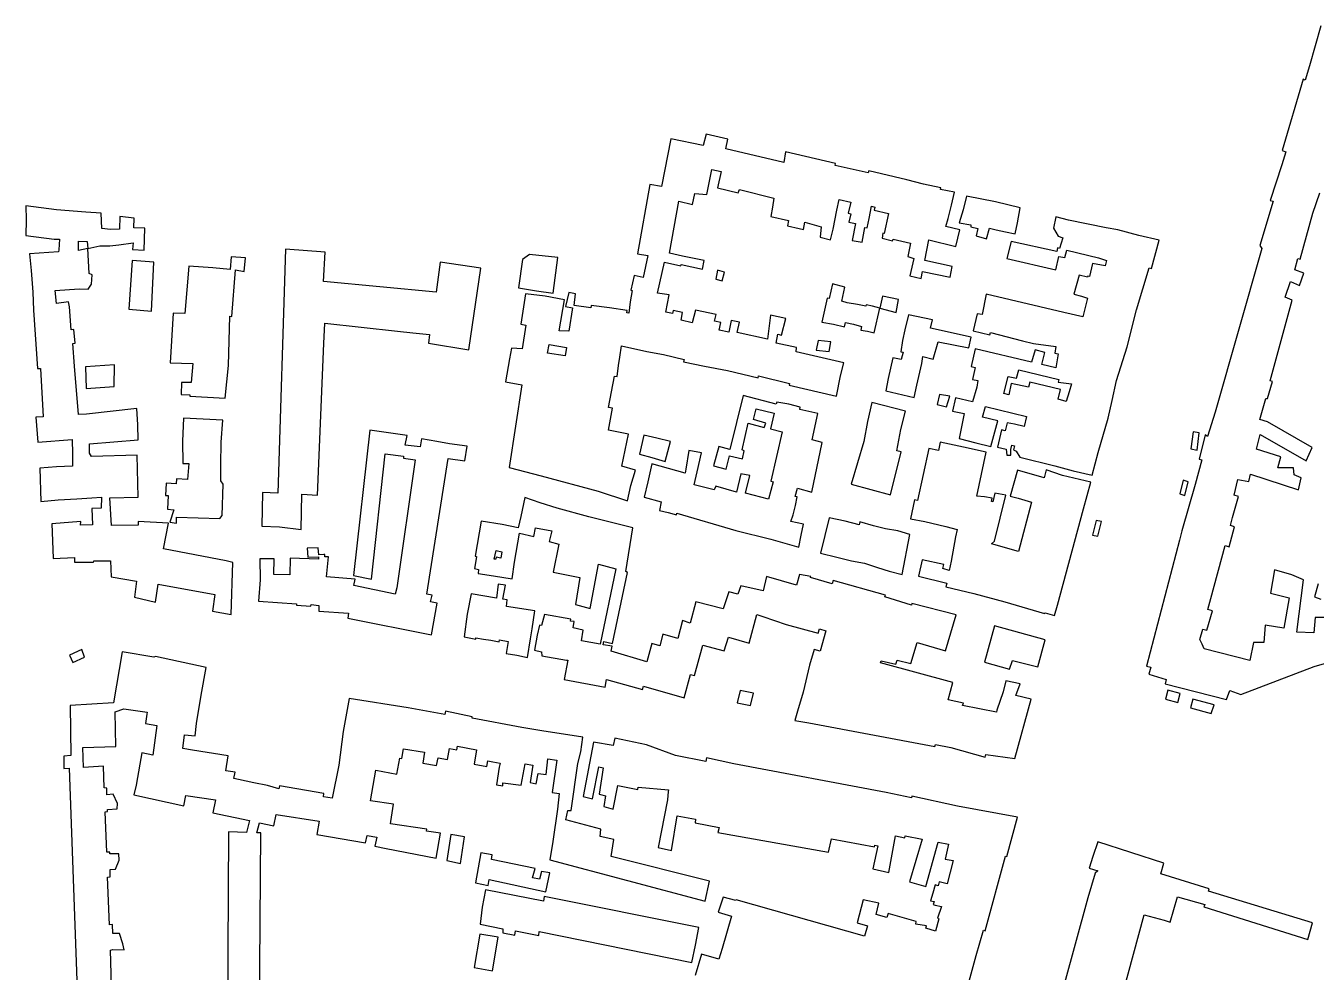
# Model space of a CAD drawing. Extents: x 144 to 1672, y -10 to 1743.
# Drawn here: x 144 to 888, y 1038 to 1584 of the extents above; entities that cross this region are included whole.
import ezdxf

# ---------------------------------------------------------------- set-up
doc = ezdxf.new("R2010")
doc.units = 0

msp = doc.modelspace()

# ---------------------------------------------------------------- linework, layer by layer
at = {"layer": ''}
for points in [[(890.756757, 1583.902249), (884.194984, 1560.82411), (881.807854, 1552.546086), (880.642703, 1553.225227), (868.539477, 1511.965916), (870.566779, 1511.279349), (868.20004, 1503.852489), (861.515739, 1483.134345), (863.271785, 1482.767231), (855.543262, 1457.260888), (856.747791, 1455.530978), (829.912876, 1361.17106), (825.431284, 1347.147423), (824.038755, 1348.092114), (820.590958, 1334.096886), (822.079563, 1333.698974), (818.328316, 1319.505327), (810.678998, 1292.799501), (809.283198, 1287.361874), (790.1789, 1214.83913), (792.661268, 1214.233154), (791.541557, 1210.125533), (801.518613, 1207.083926), (801.014453, 1204.671357), (836.413892, 1195.531766), (838.276555, 1200.699734), (838.276555, 1200.699734)], [(492.817753, 1318.847082), (495.36885, 1327.717754), (487.562783, 1330.046778), (491.3162, 1348.431435), (479.953827, 1350.896), (482.131605, 1363.42502), (479.956503, 1363.880164), (483.370521, 1382.019519), (484.815328, 1381.834172), (485.708611, 1388.049387), (486.413633, 1392.968479), (487.326956, 1399.345337), (502.049807, 1396.265363), (511.516537, 1394.372549), (523.425587, 1391.618325), (523.121467, 1390.118697), (535.190383, 1387.768525), (548.452659, 1385.256088), (566.228324, 1380.927225), (566.488409, 1382.179407), (584.244074, 1377.76773), (584.036006, 1376.765986), (611.43006, 1370.512303), (613.735052, 1382.049385), (615.570992, 1389.588277), (588.117118, 1395.941776), (588.389848, 1398.499154), (576.560453, 1400.91406), (577.640801, 1406.093401), (579.616264, 1405.505645), (582.175793, 1415.257421), (573.307759, 1417.113004), (571.568351, 1403.238645), (554.147711, 1407.145229), (555.368102, 1412.99107), (550.59884, 1413.989383), (549.310204, 1407.383209), (543.611014, 1408.531679), (544.615128, 1412.937716), (541.07904, 1413.583152), (542.031036, 1417.53918), (529.998128, 1420.055974), (528.098393, 1412.65482), (521.844577, 1414.161808), (522.533447, 1418.723673), (517.165489, 1419.760211), (516.773469, 1418.085006), (512.870218, 1418.823431), (514.779258, 1428.798064), (508.165924, 1429.745435), (512.118645, 1447.616086), (521.541339, 1445.47383), (521.709461, 1446.411732), (534.081505, 1443.631327), (535.129836, 1448.64404), (522.5581, 1451.187056), (514.983246, 1452.94718), (520.426912, 1482.755465), (528.392842, 1480.832489), (529.653459, 1487.282012), (536.554304, 1486.587948), (539.415665, 1501.156239), (544.831423, 1499.93507), (542.71908, 1490.463467), (554.671984, 1487.614427), (555.339555, 1489.561908), (575.230339, 1484.579359), (574.461266, 1479.28411), (573.444731, 1474.004952), (583.717553, 1471.767465), (583.053343, 1468.591617), (589.814074, 1467.089359), (592.308413, 1466.480383), (593.112888, 1470.758794), (602.595178, 1468.076669), (601.873663, 1462.124802), (608.011707, 1460.577962), (609.471737, 1466.725032), (611.572833, 1477.616597), (612.857258, 1483.798681), (619.566072, 1482.241571), (618.069988, 1475.839068), (619.666371, 1475.46405), (618.506401, 1470.684894), (622.349751, 1469.887629), (620.376992, 1460.187441), (626.184006, 1459.145689), (627.796946, 1467.701515), (629.058108, 1467.437431), (630.258274, 1472.765391), (631.654936, 1479.880417), (633.506695, 1479.353595), (633.138585, 1477.601541), (641.379936, 1475.702375), (638.875351, 1464.120497), (638.05724, 1464.379361), (637.808296, 1461.504655), (643.758717, 1459.91201), (644.050597, 1460.89575), (654.155799, 1458.692279), (652.51528, 1450.840956), (655.975353, 1449.855291), (653.683048, 1439.700243), (660.288174, 1438.316814), (661.076541, 1442.316832), (676.888934, 1439.003806), (678.165332, 1445.102076), (662.329124, 1448.676553), (664.6622, 1460.501), (680.246795, 1456.630287), (682.53488, 1466.339295), (674.441208, 1468.233393), (675.744757, 1472.793944), (677.800335, 1480.550257), (679.456635, 1488.042341), (671.29488, 1489.489433), (671.670571, 1490.456168), (661.517469, 1492.649683), (651.895415, 1495.203154), (630.048906, 1500.350349), (629.748938, 1499.162052), (610.656088, 1503.458657), (610.900082, 1504.463377), (581.965645, 1511.303591), (581.056425, 1505.142269), (547.588242, 1513.017599), (548.652769, 1518.476345), (536.264846, 1521.418411), (534.569168, 1514.976098), (515.903116, 1518.709697), (510.444753, 1491.374122), (503.619946, 1492.461301), (496.682278, 1452.543465), (502.50131, 1451.587519), (499.852465, 1438.910064), (494.59231, 1440.011409), (492.815741, 1431.504563), (493.546094, 1431.347525), (492.4052, 1424.859024), (491.647451, 1418.304465), (490.509968, 1418.455726), (490.710188, 1419.717918), (480.504942, 1421.417527), (469.868393, 1422.669317), (469.668148, 1421.362223), (460.085379, 1422.692305), (460.87917, 1429.477349), (457.015825, 1430.19879), (455.05584, 1422.065237), (459.078819, 1421.297812), (456.924571, 1407.959519), (451.49231, 1408.136934), (454.52702, 1426.039988), (443.348014, 1428.032471), (431.961166, 1429.465263), (429.241916, 1411.834463), (432.207334, 1411.396874), (430.020964, 1397.690387), (423.858383, 1398.092697), (422.733595, 1391.877601), (420.483583, 1378.602221), (429.966359, 1376.86606), (422.609659, 1329.343724), (440.987749, 1324.458734), (473.936629, 1315.741457), (490.737729, 1310.136824), (492.817753, 1318.847082), (492.817753, 1318.847082)], [(699.702499, 1467.174681), (703.537862, 1466.372429), (708.937705, 1465.242078), (714.497186, 1464.078714), (715.785595, 1470.250818), (717.358705, 1478.974305), (703.15092, 1482.383297), (686.384543, 1485.636938), (684.476587, 1477.761804), (682.105854, 1470.33894), (688.946631, 1469.255746), (688.870176, 1468.052365), (692.849128, 1467.045479), (691.892994, 1462.79708), (697.927228, 1461.185435), (699.702499, 1467.174681), (699.702499, 1467.174681)], [(896.56525, 1242.824527), (887.568515, 1242.789219), (886.717783, 1233.912683), (876.942992, 1234.418615), (880.810214, 1264.633868), (874.066108, 1267.439315), (864.03713, 1270.409098), (861.814928, 1256.843317), (872.598433, 1254.151551), (869.408351, 1236.776429), (858.748032, 1238.395431), (857.892725, 1228.383329), (851.865665, 1228.425333), (849.856675, 1218.110473), (823.516581, 1224.834587), (822.320477, 1227.429639), (820.992759, 1230.225327), (822.644206, 1236.04301), (825.042763, 1235.45504), (828.353463, 1246.74115), (825.639661, 1247.482952), (827.31133, 1253.815521), (835.689052, 1284.352764), (837.883978, 1283.63318), (841.051044, 1295.038108), (838.604685, 1295.810706), (839.844435, 1300.49902), (843.315178, 1312.540427), (840.733082, 1313.260209), (842.913114, 1322.423449), (849.195016, 1321.195854), (850.147136, 1325.403345), (877.803272, 1316.481275), (879.479174, 1323.28982), (875.408829, 1325.101026), (875.023709, 1329.103643), (866.042986, 1329.15215), (867.786461, 1335.411836), (853.698934, 1339.840575), (855.786797, 1348.291385), (882.2982, 1333.167199), (885.810589, 1340.800034), (860.097306, 1355.593519), (855.635533, 1356.885042), (859.038533, 1369.147008), (860.052294, 1369.020756), (862.803447, 1378.858255), (861.570268, 1379.202152), (874.266982, 1425.831663), (870.260403, 1427.451247), (873.350391, 1436.435399), (878.55414, 1434.305295), (881.048355, 1441.246134), (875.828597, 1443.293423), (877.600084, 1449.690796), (878.84927, 1449.428716), (886.20308, 1475.880227), (890.164611, 1487.62102)], [(263.239022, 1274.488423), (259.256078, 1275.495317), (223.232819, 1282.329241), (225.998587, 1297.257816), (208.552427, 1298.118966), (208.535367, 1295.990537), (193.156242, 1295.81285), (192.146681, 1311.85598), (208.595575, 1312.15785), (207.985377, 1336.383233), (181.617561, 1335.721251), (180.425054, 1337.536974), (180.391954, 1343.023231), (208.552773, 1345.326768), (208.337661, 1353.911475), (207.839545, 1363.25071), (178.736298, 1360.073533), (174.12204, 1359.784533), (171.805381, 1387.650986), (170.80232, 1400.808295), (172.123523, 1400.879461), (171.453114, 1408.932541), (169.844467, 1408.746768), (168.865401, 1421.99487), (168.383868, 1424.777154), (161.390403, 1423.887669), (160.755581, 1431.287132), (174.466687, 1432.258974), (179.779262, 1432.193375), (181.708559, 1434.973419), (181.938892, 1440.454549), (180.334685, 1441.138908), (179.523819, 1455.475587), (174.142825, 1454.444573), (174.201431, 1459.741186), (179.138761, 1459.578988), (179.523819, 1455.475587), (186.505713, 1457.150395), (192.249361, 1457.080583), (197.346735, 1457.668693), (205.693419, 1458.79597), (205.268401, 1455.055211), (212.053571, 1454.507886), (212.459312, 1467.326192), (206.005172, 1467.368429), (206.211619, 1472.974303), (198.029643, 1473.902533), (197.726561, 1466.669198), (192.661371, 1466.572018), (187.67627, 1466.97772), (187.289669, 1475.834928), (178.32526, 1476.553012), (161.426196, 1477.911814), (143.745254, 1480.131178), (143.976601, 1472.075331), (143.736423, 1462.980956), (160.068361, 1460.957868), (163.197629, 1460.912351), (162.699517, 1454.75082), (162.619114, 1453.633257), (145.902381, 1452.517273), (146.763545, 1442.847563), (147.719056, 1430.363836), (148.152771, 1419.980874), (150.526292, 1386.275912), (152.170821, 1386.381836), (153.824898, 1358.515722), (149.569884, 1358.249489), (150.759926, 1343.894649), (170.462443, 1345.357349), (170.661779, 1337.141858), (170.698052, 1330.066008), (161.489609, 1329.712515), (151.901763, 1328.938122), (152.354902, 1309.770976), (162.393829, 1310.63295), (173.083244, 1311.271068), (181.824823, 1311.886239), (187.33316, 1312.167794), (187.186244, 1305.903299), (181.781671, 1305.597742), (182.188, 1296.291481), (175.370491, 1296.052509), (175.495324, 1298.18687), (158.706605, 1296.817467), (159.180507, 1286.964343), (159.518577, 1276.874794), (171.736653, 1277.390387), (171.795206, 1274.82785), (177.287425, 1274.811052), (182.763635, 1274.711441), (183.003499, 1275.444746), (192.567076, 1275.594493), (192.941487, 1266.312196), (207.580763, 1263.704235), (206.430511, 1254.557435), (218.578982, 1251.669359), (220.137004, 1262.065273), (252.851769, 1256.026349), (251.362028, 1246.457629), (262.229745, 1244.535146), (263.239022, 1274.488423), (263.239022, 1274.488423)], [(762.258016, 1338.011455), (768.131581, 1357.77906), (770.31615, 1368.004018), (772.888525, 1379.471114), (779.065264, 1398.900287), (784.480625, 1420.262704), (788.142998, 1432.38184), (791.689553, 1444.372311), (793.018503, 1443.983463), (797.465343, 1460.289217), (785.739878, 1463.005415), (773.623565, 1466.329511), (767.038224, 1467.376649), (745.295188, 1471.938038), (737.85209, 1473.774924), (736.475653, 1467.176778), (739.183493, 1462.598205), (741.957086, 1461.699706), (739.950222, 1455.536952), (738.864761, 1455.949625), (738.432615, 1453.861323), (712.195817, 1459.597507), (709.620292, 1449.77489), (737.988104, 1443.228349), (739.608597, 1450.947966), (743.120733, 1450.299551), (744.252465, 1454.502958), (762.558956, 1450.106978), (767.236202, 1448.692609), (766.388365, 1445.472946), (759.100729, 1446.911607), (757.364611, 1439.435527), (756.287036, 1439.656607), (756.09112, 1439.005104), (751.353922, 1440.25885), (748.350685, 1429.212078), (752.812505, 1428.016349), (756.136842, 1426.97687), (753.476984, 1416.150449), (742.609527, 1418.569844), (697.739226, 1429.266966), (695.446078, 1417.466445), (692.616385, 1417.936892), (690.224485, 1408.153098), (699.874625, 1405.873026), (700.218523, 1407.108201), (718.696471, 1402.369864), (725.02214, 1400.871824), (737.893563, 1398.963303), (737.276936, 1395.169752), (739.284417, 1394.749623), (737.983136, 1386.826277), (729.909407, 1388.698413), (731.60529, 1395.544862), (726.002128, 1397.153293), (723.914972, 1390.088513), (691.360645, 1397.637058), (689.152152, 1387.466), (691.407076, 1386.993852), (689.774986, 1380.013657), (692.971834, 1379.432259), (692.41502, 1375.526918), (689.780337, 1367.098341), (680.126206, 1369.379413), (678.270262, 1361.747728), (685.074996, 1360.427062), (682.058036, 1345.976591), (691.684178, 1343.59874), (700.480196, 1341.409912), (704.439304, 1356.186201), (695.643286, 1358.37503), (697.266944, 1364.486094), (720.953218, 1358.748221), (719.696968, 1353.020148), (714.041785, 1354.37016), (709.783218, 1354.963078), (708.599465, 1350.503245), (706.508206, 1351.006241), (704.263926, 1341.100631), (709.248615, 1339.882681), (709.657946, 1336.396942), (712.036904, 1336.509479), (711.994613, 1339.656752), (712.602587, 1342.145106), (714.091192, 1341.746196), (713.451421, 1339.526283), (715.023613, 1338.674303), (717.105403, 1335.274521), (737.363397, 1330.251878), (747.999096, 1327.331675), (758.810625, 1324.809527), (762.258016, 1338.011455), (762.258016, 1338.011455)], [(303.006074, 1313.865519), (311.950673, 1313.423854), (315.651721, 1400.711822), (316.152751, 1412.557168), (358.192254, 1407.968345), (366.948988, 1407.012882), (376.687561, 1405.950146), (376.062322, 1400.941205), (399.294503, 1397.037609), (406.247848, 1444.130062), (382.843834, 1447.635599), (380.436116, 1430.393806), (315.490541, 1436.56304), (316.517044, 1453.456289), (293.619042, 1455.203343), (289.096246, 1314.551217), (280.31927, 1314.955874), (279.930084, 1295.519736), (290.044168, 1295.059511), (302.652365, 1293.556235), (303.006074, 1313.865519), (303.006074, 1313.865519)], [(450.619936, 1450.396776), (434.323781, 1452.150407), (430.219056, 1449.189868), (427.959531, 1432.934884), (438.324417, 1431.202261), (447.87917, 1429.725509), (450.619936, 1450.396776), (450.619936, 1450.396776)], [(217.582224, 1447.734557), (205.013629, 1448.62014), (203.163092, 1420.495395), (216.198547, 1419.338154), (217.582224, 1447.734557), (217.582224, 1447.734557)], [(260.571341, 1388.163114), (261.344298, 1416.512934), (262.597475, 1416.25085), (264.638974, 1443.165094), (269.695675, 1442.281381), (270.3863, 1450.243952), (262.176114, 1450.653307), (261.605627, 1443.45703), (251.555673, 1444.42314), (237.789687, 1445.389166), (235.516445, 1418.012036), (228.695184, 1418.23308), (226.928272, 1389.723116), (240.107731, 1389.167511), (239.044423, 1378.333285), (233.468375, 1378.32917), (233.349096, 1371.471932), (238.342242, 1371.18198), (238.261992, 1370.361778), (258.813379, 1369.287487), (260.571341, 1388.163114), (260.571341, 1388.163114)], [(546.717553, 1441.963403), (542.734611, 1442.971289), (541.690272, 1437.958575), (545.401781, 1436.92089), (546.717553, 1441.963403), (546.717553, 1441.963403)], [(636.454439, 1421.131912), (645.74121, 1418.565639), (647.090168, 1426.055886), (637.918908, 1428.149114), (636.454439, 1421.131912), (632.140244, 1422.208822), (628.580349, 1423.129677), (628.384296, 1422.20975), (623.55118, 1423.223064), (617.584527, 1424.30082), (614.439755, 1425.244415), (616.196154, 1433.344146), (609.052373, 1435.101052), (607.211996, 1426.695022), (605.998705, 1426.903199), (602.954164, 1413.159231), (609.595302, 1411.944421), (615.916978, 1410.448377), (616.504954, 1412.85292), (621.182421, 1411.873615), (625.895677, 1410.626864), (625.427563, 1408.45476), (629.243106, 1407.91795), (633.138248, 1406.929068), (636.454439, 1421.131912), (636.454439, 1421.131912)], [(657.650222, 1376.83199), (660.69812, 1389.343601), (661.266882, 1393.199042), (667.237306, 1391.688211), (670.036471, 1401.738227), (687.804555, 1398.194691), (689.096962, 1404.375774), (665.677914, 1409.713369), (666.742026, 1414.36884), (652.9411, 1417.256744), (650.889104, 1408.70713), (649.500868, 1402.460235), (648.587519, 1396.027497), (649.832707, 1395.750451), (648.784817, 1391.590906), (643.827922, 1392.525451), (641.259304, 1380.610317), (639.878651, 1373.583092), (656.177731, 1369.737956), (657.650222, 1376.83199), (657.650222, 1376.83199)], [(454.945449, 1393.651213), (444.612423, 1395.24811), (445.572926, 1400.223948), (455.686334, 1398.457529), (454.945449, 1393.651213), (454.945449, 1393.651213)], [(608.205018, 1401.70908), (600.769355, 1402.480251), (599.613, 1396.966667), (607.136465, 1396.178487), (608.205018, 1401.70908), (608.205018, 1401.70908)], [(194.678367, 1376.06403), (194.92828, 1388.5651), (178.151585, 1387.279509), (178.62418, 1374.88783), (194.678367, 1376.06403), (194.678367, 1376.06403)], [(743.968256, 1367.268132), (739.251054, 1368.600699), (740.619062, 1374.324724), (722.819359, 1378.484952), (722.095389, 1375.524671), (712.237623, 1377.666144), (710.809403, 1371.279571), (707.907968, 1371.949625), (710.375697, 1381.716419), (715.14496, 1380.718108), (716.524541, 1385.659804), (739.687944, 1379.941162), (739.208218, 1378.473555), (746.863314, 1377.513681), (745.603697, 1373.003994), (743.968256, 1367.268132), (743.968256, 1367.268132)], [(590.940761, 1290.356669), (592.416797, 1296.581567), (585.141176, 1298.103048), (586.328623, 1301.97813), (587.644617, 1307.449724), (588.63705, 1312.427543), (587.631304, 1312.619649), (588.815268, 1317.481617), (597.188096, 1315.102411), (603.134022, 1343.633194), (597.371236, 1345.304573), (600.588102, 1360.398561), (590.239447, 1362.651056), (590.483645, 1364.053922), (583.802908, 1365.886429), (576.882314, 1366.990623), (576.59029, 1365.727481), (557.525753, 1370.766485), (549.918108, 1339.75488), (543.444817, 1341.370746), (540.505379, 1330.219164), (547.780777, 1328.261617), (549.752553, 1336.042922), (557.231581, 1334.21699), (558.140092, 1338.996275), (556.93893, 1339.508796), (560.399391, 1354.82618), (569.750072, 1352.347683), (570.605489, 1354.783022), (563.465922, 1356.973998), (565.025775, 1363.186876), (575.4182, 1360.668928), (573.326034, 1351.625391), (580.006769, 1349.791884), (573.46218, 1321.371178), (574.930846, 1321.011194), (572.227529, 1311.074884), (558.802064, 1314.488473), (561.365811, 1324.676315), (556.261302, 1325.743653), (553.733224, 1315.058858), (541.756721, 1318.604419), (540.865517, 1316.437523), (529.343723, 1319.369166), (530.98003, 1326.782433), (533.448395, 1337.774599), (526.200577, 1339.029639), (524.506739, 1328.397301), (524.086381, 1325.953756), (504.806503, 1331.379048), (502.522122, 1321.124205), (500.406092, 1312.249319), (510.195649, 1309.418351), (509.251132, 1304.478425), (514.263846, 1303.430094), (519.044904, 1302.082521), (519.336787, 1303.066263), (553.378673, 1293.071172), (573.50088, 1287.903896), (589.667904, 1283.390255), (590.940761, 1290.356669), (590.940761, 1290.356669)], [(676.71004, 1370.37304), (670.731411, 1371.449804), (669.42721, 1365.618974), (674.814946, 1364.230184), (676.71004, 1370.37304), (676.71004, 1370.37304)], [(648.653731, 1338.361088), (646.099531, 1338.995042), (648.536539, 1351.115806), (651.184308, 1361.70674), (631.812413, 1366.717958), (629.192401, 1355.77177), (627.067052, 1344.284489), (619.921713, 1319.671924), (631.152118, 1316.713493), (642.60194, 1313.535417), (648.653731, 1338.361088), (648.653731, 1338.361088)], [(230.630465, 1300.761916), (255.692332, 1299.9657), (256.994389, 1301.609507), (257.626353, 1319.688427), (256.286224, 1321.623968), (256.17518, 1330.772415), (256.377549, 1343.970018), (257.34996, 1356.569507), (234.63127, 1357.746697), (234.077649, 1344.540293), (234.274601, 1331.690736), (237.68322, 1331.547287), (237.103771, 1322.448092), (230.589878, 1322.72785), (230.464731, 1319.981802), (224.669328, 1320.320064), (224.242601, 1313.258423), (225.803224, 1313.193756), (225.451876, 1305.243978), (229.055988, 1304.9268), (226.76519, 1297.733401), (230.584725, 1297.196583), (230.630465, 1300.761916), (230.630465, 1300.761916)], [(381.030501, 1251.120812), (377.27097, 1251.921034), (378.051226, 1255.661615), (375.141781, 1256.28278), (387.32001, 1334.587657), (396.926629, 1333.059984), (398.351944, 1341.546058), (388.094649, 1342.934365), (380.790958, 1344.201411), (372.082425, 1345.752571), (371.213922, 1341.159864), (362.53701, 1342.105307), (363.661555, 1347.844425), (342.26093, 1350.750221), (332.754228, 1267.133361), (343.130866, 1264.963665), (350.971304, 1337.251671), (361.667613, 1335.774327), (361.527391, 1334.762569), (368.348214, 1333.683367), (357.832785, 1259.974784), (356.8849, 1256.255245), (332.894948, 1261.357669), (333.79888, 1264.985427), (317.135272, 1266.290215), (318.334679, 1277.892728), (316.239172, 1277.894804), (316.315629, 1279.099184), (315.617116, 1279.079585), (312.679371, 1278.999271), (312.41395, 1282.901044), (306.111421, 1282.824457), (306.336264, 1277.634465), (312.634882, 1277.865724), (312.574262, 1276.406882), (296.309485, 1277.106764), (295.965278, 1267.512507), (286.824912, 1267.596038), (286.961278, 1276.629605), (278.750862, 1276.603892), (278.836431, 1264.483826), (277.956022, 1252.269461), (299.792393, 1250.666643), (299.803962, 1249.880321), (308.061956, 1249.286339), (308.353838, 1250.271078), (312.859894, 1249.716944), (312.770461, 1246.56275), (329.905146, 1245.420369), (329.524397, 1242.385072), (377.752148, 1232.909535), (381.030501, 1251.120812), (381.030501, 1251.120812)], [(515.566058, 1344.241936), (507.671964, 1346.154898), (500.280741, 1347.96582), (497.808385, 1336.973657), (504.816337, 1334.985311), (512.542585, 1332.672293), (515.566058, 1344.241936), (515.566058, 1344.241936)], [(820.618735, 1349.355162), (817.154443, 1349.90576), (815.88411, 1340.059521), (819.380196, 1339.240481), (820.618735, 1349.355162), (820.618735, 1349.355162)], [(738.86288, 1249.867415), (753.955092, 1305.460497), (758.046246, 1320.881339), (741.846936, 1324.705465), (732.408809, 1327.897471), (731.260882, 1323.253018), (715.724479, 1327.712441), (711.517813, 1312.760655), (716.143266, 1311.531912), (723.949379, 1309.289706), (716.29519, 1280.883529), (700.714819, 1285.224231), (702.535747, 1286.844822), (709.035453, 1313.383595), (702.725567, 1314.528383), (701.597419, 1309.534669), (700.739351, 1309.712726), (701.119473, 1311.537621), (696.713363, 1312.40303), (692.37087, 1312.787437), (697.804294, 1338.221124), (684.606006, 1340.982986), (671.196296, 1343.984445), (670.227896, 1339.167269), (664.624421, 1340.16501), (658.043192, 1310.329351), (656.366964, 1310.680461), (654.14605, 1299.639269), (662.379605, 1298.091355), (674.516106, 1295.204305), (681.013324, 1293.542527), (680.129012, 1289.249186), (677.515419, 1275.252531), (676.439, 1269.947455), (672.699595, 1271.07496), (673.375373, 1273.461497), (660.743807, 1276.102329), (658.607553, 1266.702577), (674.942425, 1262.587), (674.53026, 1260.547585), (690.541906, 1256.58884), (708.477038, 1251.86774), (731.344539, 1245.086525), (731.763904, 1245.603201), (737.091691, 1244.056778), (738.86288, 1249.867415), (738.86288, 1249.867415)], [(814.261864, 1321.124944), (811.284657, 1321.922762), (809.376699, 1314.040639), (812.289966, 1313.092176), (814.261864, 1321.124944), (814.261864, 1321.124944)], [(723.691579, 1195.730241), (714.911519, 1197.914074), (717.369701, 1204.625425), (709.080312, 1206.271158), (707.488451, 1199.902627), (703.906745, 1189.43091), (703.638739, 1188.301467), (684.166477, 1192.204112), (684.594186, 1193.421283), (675.802046, 1195.397567), (678.473475, 1205.4257), (636.832537, 1216.738862), (637.160415, 1217.868273), (645.557381, 1215.851277), (646.412801, 1218.286619), (654.29089, 1216.291844), (657.937314, 1228.427958), (674.263858, 1223.639828), (680.513122, 1244.373178), (654.927339, 1250.942249), (654.619497, 1249.964503), (639.302781, 1254.739144), (639.570697, 1255.692962), (609.447621, 1264.167287), (608.863862, 1262.2018), (596.436371, 1265.840393), (596.600351, 1266.486922), (589.955176, 1267.61592), (588.251701, 1261.537824), (571.071046, 1266.434168), (569.15493, 1258.227742), (556.272064, 1261.182038), (554.533248, 1256.236533), (549.205421, 1257.70313), (546.086988, 1247.757054), (530.235072, 1251.853429), (526.931801, 1239.506593), (522.462204, 1241.109457), (519.802599, 1230.797926), (511.302034, 1233.160237), (509.478515, 1226.500451), (504.95292, 1227.872838), (502.037707, 1217.258088), (481.445042, 1223.476359), (481.921437, 1226.225223), (476.872735, 1227.150838), (477.185016, 1228.999714), (482.101904, 1227.884573), (490.89609, 1268.752451), (489.842707, 1269.448501), (493.950797, 1294.504679), (468.540583, 1300.949942), (450.166487, 1305.84391), (440.528709, 1308.876373), (431.577489, 1311.967355), (429.316747, 1301.116778), (427.840485, 1294.460806), (418.485545, 1296.417429), (406.448391, 1298.444283), (403.001339, 1278.169519), (403.687813, 1278.064391), (403.1071, 1274.262838), (402.610481, 1270.9941), (404.969216, 1270.588754), (404.752493, 1268.28181), (413.600753, 1266.779475), (424.26107, 1265.159457), (425.64702, 1274.716259), (428.525431, 1291.382054), (436.746821, 1289.462934), (437.739258, 1294.445742), (447.206122, 1292.807379), (445.67426, 1286.698263), (451.293437, 1285.186611), (447.892407, 1269.027998), (463.389567, 1265.874778), (460.831024, 1250.282517), (469.279783, 1248.080886), (474.078621, 1273.577764), (484.127727, 1270.945235), (474.976976, 1227.499068), (464.28091, 1229.460369), (465.293862, 1235.526846), (459.47106, 1236.917862), (459.975815, 1240.484956), (457.94432, 1240.779371), (458.088541, 1241.811086), (442.858601, 1244.560034), (441.190954, 1238.303303), (439.993619, 1238.496507), (438.685383, 1232.590838), (437.136254, 1223.950156), (441.147226, 1223.110888), (441.425387, 1220.70091), (455.633631, 1218.166028), (456.499856, 1218.324243), (454.318721, 1207.040551), (477.89796, 1202.719673), (478.618623, 1207.00412), (499.399138, 1201.279693), (500.066713, 1203.231166), (523.429232, 1196.607339), (527.168116, 1210.009693), (529.498789, 1209.363876), (534.353385, 1226.858882), (546.609431, 1223.581601), (549.044286, 1231.501373), (560.925008, 1227.973822), (565.363996, 1244.501114), (568.963713, 1243.400621), (582.364611, 1238.772647), (600.754635, 1233.795856), (601.614042, 1236.226205), (605.17786, 1235.170635), (602.002587, 1223.347609), (598.474705, 1224.433096), (595.787779, 1215.323004), (592.183485, 1199.732271), (588.908862, 1188.765459), (587.373455, 1183.519493), (595.339615, 1182.028591), (668.200483, 1168.448231), (668.508413, 1169.597609), (677.256781, 1167.877798), (697.203176, 1162.315467), (697.59909, 1163.799084), (714.222349, 1161.62919), (723.691579, 1195.730241), (723.691579, 1195.730241)], [(653.606641, 1290.761577), (646.77429, 1292.712906), (639.718088, 1294.020732), (632.666092, 1295.748653), (624.835992, 1297.919028), (624.479892, 1296.238812), (616.382345, 1298.369409), (607.091222, 1300.235188), (602.135357, 1279.843447), (611.542092, 1277.702199), (620.062689, 1275.484571), (627.617771, 1274.078699), (634.964785, 1271.671082), (641.781128, 1269.63594), (649.196168, 1267.562571), (653.606641, 1290.761577), (653.606641, 1290.761577)], [(764.269244, 1298.180804), (761.256026, 1298.811), (759.144214, 1290.363194), (762.153439, 1289.732998), (764.269244, 1298.180804), (764.269244, 1298.180804)], [(414.839048, 1276.390235), (413.992908, 1276.481477), (415.081092, 1281.367443), (418.25794, 1280.703231), (417.701232, 1277.010433), (414.999347, 1277.639477), (414.839048, 1276.390235), (414.839048, 1276.390235)], [(434.788713, 1230.6051), (435.821481, 1236.397154), (437.359487, 1246.697285), (420.967938, 1249.254245), (421.484747, 1252.977998), (418.822677, 1253.412437), (420.359573, 1261.548207), (416.272593, 1262.053229), (415.290545, 1253.990018), (400.555367, 1256.396449), (398.310142, 1244.672732), (396.5512, 1231.637579), (403.35597, 1230.38875), (403.344401, 1231.17507), (407.666759, 1230.440419), (412.025036, 1229.698764), (416.742511, 1228.896056), (416.966549, 1229.902782), (421.987334, 1229.019092), (420.794296, 1222.040663), (427.064407, 1221.165309), (433.230483, 1219.789084), (434.788713, 1230.6051), (434.788713, 1230.6051)], [(889.207026, 1262.319519), (887.119655, 1254.826651), (890.743142, 1253.37091)], [(712.98999, 1218.058886), (727.477026, 1214.333425), (731.688004, 1229.910874), (702.438912, 1238.117315), (696.844138, 1217.168092), (711.139335, 1212.959764), (712.98999, 1218.058886), (712.98999, 1218.058886)], [(278.54888, 1015.833834), (279.408048, 1118.672036), (277.061104, 1118.72613), (278.5329, 1124.449106), (286.898074, 1122.700541), (288.102862, 1129.238908), (313.015473, 1125.353395), (311.626549, 1117.784331), (339.675914, 1112.881385), (340.576178, 1117.138798), (346.135791, 1116.219902), (345.155236, 1111.062459), (351.676559, 1109.699022), (380.376194, 1104.137156), (383.041916, 1118.573846), (374.903962, 1119.751515), (375.028222, 1120.771265), (354.134627, 1123.936245), (354.294922, 1125.176505), (355.800914, 1135.309016), (342.582216, 1137.199774), (345.616825, 1154.883315), (357.765541, 1152.464239), (359.526511, 1161.671601), (360.576178, 1161.507411), (361.600918, 1167.210661), (373.765793, 1165.160788), (372.824585, 1158.899691), (380.663122, 1157.608421), (381.519555, 1162.012541), (387.071146, 1161.021804), (388.144096, 1167.329734), (392.326757, 1166.601142), (392.731, 1168.757311), (403.646505, 1166.614283), (402.420819, 1158.241856), (409.652633, 1156.904998), (410.169222, 1160.197675), (413.110635, 1159.647339), (417.41304, 1158.923675), (416.888916, 1156.502134), (415.29911, 1146.375655), (418.831204, 1145.724231), (418.860082, 1147.548307), (429.580403, 1146.17972), (431.726172, 1158.545116), (436.148252, 1157.684683), (434.762076, 1147.690814), (438.190361, 1146.973585), (439.362952, 1153.004058), (443.952803, 1152.394002), (444.803643, 1161.454148), (450.00003, 1160.527459), (447.451982, 1142.057353), (451.502954, 1141.385706), (450.408661, 1132.374581), (447.812591, 1113.66501), (445.983144, 1103.238295), (535.722503, 1079.255499), (538.119298, 1090.780569), (481.46405, 1105.061124), (482.985831, 1114.855353), (474.96792, 1116.617704), (475.50096, 1120.857343), (455.334972, 1126.291082), (456.351509, 1131.568249), (458.347198, 1131.500367), (462.168956, 1158.593339), (463.844904, 1165.469738), (465.150403, 1173.815182), (441.502998, 1177.538377), (429.797014, 1179.339545), (401.137208, 1184.723764), (401.265397, 1185.623768), (385.78819, 1188.771994), (385.531789, 1186.926082), (364.367168, 1190.847579), (330.322854, 1196.134788), (326.872441, 1177.097365), (324.371787, 1157.667295), (320.414517, 1138.743888), (315.425615, 1139.533766), (315.737894, 1141.372665), (290.087198, 1145.900182), (289.76697, 1144.13014), (283.197966, 1145.911706), (275.343639, 1147.542261), (266.383799, 1149.401894), (263.801609, 1149.938078), (264.585868, 1153.700609), (259.125958, 1154.454808), (260.379699, 1163.04575), (239.9252, 1166.274377), (234.281813, 1167.279134), (235.235844, 1175.186695), (241.474172, 1174.598738), (242.168339, 1181.688186), (244.871006, 1198.092635), (247.74102, 1213.930211), (218.642657, 1220.273619), (217.560785, 1219.902972), (199.345429, 1223.0127), (194.265176, 1193.654243), (169.23805, 1192.172327), (169.746022, 1163.21313), (165.754423, 1162.91383), (165.67895, 1155.868968), (168.832212, 1155.907259), (174.609489, 996.277331)], [(177.686246, 1219.900543), (176.095984, 1224.417681), (168.957625, 1221.202255), (170.851337, 1216.882537), (177.686246, 1219.900543), (177.686246, 1219.900543)], [(838.276555, 1200.699734), (844.685685, 1198.491178), (886.955383, 1214.643858), (896.959371, 1217.43075)], [(563.440823, 1199.220154), (555.726144, 1200.74685), (554.177844, 1193.717712), (561.748775, 1192.077333), (563.440823, 1199.220154), (563.440823, 1199.220154)], [(809.66901, 1199.034992), (802.461411, 1200.890716), (801.113625, 1195.681573), (808.237413, 1193.843852), (809.66901, 1199.034992), (809.66901, 1199.034992)], [(829.239669, 1192.41513), (816.999573, 1195.672433), (815.536182, 1190.748738), (827.504842, 1187.460639), (829.239669, 1192.41513), (829.239669, 1192.41513)], [(193.451244, 1023.659944), (192.507453, 1051.166493), (193.876685, 1051.4871), (200.398637, 1051.345042), (199.785679, 1054.697174), (197.721202, 1060.706363), (193.853487, 1060.703365), (193.84019, 1065.886265), (191.988088, 1065.752507), (190.856675, 1093.211253), (192.441332, 1093.313217), (192.347697, 1097.509273), (195.45712, 1097.674315), (197.611238, 1102.97784), (197.405545, 1106.595196), (192.148819, 1106.61187), (192.125377, 1107.598768), (190.556729, 1107.579619), (189.506986, 1130.861267), (190.828192, 1130.933433), (190.792934, 1132.224683), (196.345182, 1132.507213), (196.63814, 1135.583471), (194.082365, 1140.911371), (190.561769, 1140.63877), (190.452016, 1144.537473), (188.919375, 1144.684948), (188.550555, 1157.073589), (177.00295, 1156.391008), (176.573799, 1167.884597), (195.653236, 1168.516401), (195.260324, 1188.38203), (200.298445, 1190.165609), (213.648813, 1188.185966), (213.492617, 1187.158249), (212.727507, 1181.82707), (219.272821, 1180.546439), (217.024846, 1163.498134), (210.746976, 1164.809561), (209.558134, 1158.233267), (207.316721, 1146.178259), (206.068523, 1140.610834), (234.975282, 1134.222617), (236.06007, 1140.259122), (253.066334, 1137.75472), (251.681407, 1130.200623), (272.793934, 1125.876006), (270.950306, 1118.93084), (260.668515, 1119.274403), (260.008533, 1015.697683)], [(666.926136, 956.259545), (691.899751, 1047.930303), (696.233972, 1062.539772), (697.231707, 1062.290794), (708.800962, 1105.18693), (709.567282, 1105.112697), (715.709791, 1127.82387), (681.194924, 1133.992391), (654.894335, 1139.925198), (654.734158, 1138.911453), (640.131022, 1141.964417), (552.13214, 1158.55612), (536.335691, 1161.858172), (535.923543, 1159.853679), (518.502661, 1163.320213), (501.761655, 1169.374854), (483.474858, 1173.284886), (482.582633, 1169.133243), (471.243842, 1170.899295), (465.156807, 1139.659377), (470.728178, 1138.320379), (474.313978, 1156.746046), (476.824328, 1156.220878), (474.437623, 1141.031659), (475.195888, 1140.819722), (478.149136, 1139.993972), (477.144168, 1133.928487), (482.579711, 1132.357058), (485.240988, 1145.921619), (496.77118, 1143.785261), (496.967427, 1145.084377), (514.532948, 1143.459818), (514.360799, 1142.452066), (513.927296, 1137.726417), (508.608509, 1110.163219), (516.119561, 1108.505906), (519.518587, 1128.540225), (530.051052, 1126.665822), (529.778477, 1124.413788), (543.631435, 1121.779307), (543.031242, 1118.903776), (606.756819, 1107.498437), (608.54096, 1115.208998), (633.261597, 1110.563241), (633.505581, 1111.549002), (635.289619, 1111.276669), (632.34911, 1098.035555), (641.580204, 1095.844503), (645.474731, 1116.992184), (650.826671, 1115.842896), (650.986868, 1116.894559), (660.764952, 1115.020549), (653.436044, 1090.488884), (662.830547, 1087.828754), (669.972316, 1113.256595), (675.998807, 1112.100974), (673.978763, 1103.596237), (678.760092, 1102.769551), (675.244687, 1089.272279), (670.531383, 1090.431219), (669.979421, 1088.203277), (668.247363, 1088.652205), (666.911815, 1083.961942), (665.656242, 1079.562016), (667.655743, 1079.143884), (667.187815, 1077.332008), (668.35317, 1077.04602), (671.90112, 1076.174066), (669.710347, 1069.431639), (670.472603, 1069.21571), (668.54905, 1062.066018), (662.870052, 1063.688461), (663.349779, 1065.15607), (657.179483, 1066.097225), (657.327956, 1067.634854), (641.160918, 1072.146499), (640.425314, 1069.852792), (634.32726, 1071.563263), (635.787511, 1078.137425), (626.863637, 1080.08983), (623.304437, 1066.812112), (629.254838, 1065.162585), (627.519469, 1059.158343), (553.600661, 1080.162357), (553.336954, 1079.633625), (545.961781, 1081.620164), (543.127451, 1073.064952), (550.729906, 1070.625269), (545.351882, 1052.0678), (543.544535, 1045.811136), (533.511593, 1048.844798), (529.893012, 1036.53304)], [(396.771379, 1116.407417), (388.833066, 1117.717699), (386.586176, 1102.75891), (394.448481, 1101.115383), (396.771379, 1116.407417), (396.771379, 1116.407417)], [(767.905264, 994.139499), (788.808184, 1071.438142), (800.409745, 1068.362772), (803.773972, 1067.265397), (808.14803, 1081.732152), (823.772335, 1077.419369), (823.292617, 1075.964732), (883.350355, 1057.318852), (885.965673, 1066.903972), (826.047389, 1085.071804), (826.42723, 1086.346876), (798.447665, 1095.070553), (800.12726, 1101.288365), (762.146932, 1113.524653), (759.292687, 1105.036309), (757.093918, 1098.260958), (762.158288, 1096.743607), (760.640884, 1095.469118), (756.350767, 1081.24081), (735.644156, 1005.376998)], [(446.031108, 1095.601635), (441.225833, 1096.431331), (440.034092, 1091.973497), (436.019126, 1092.812766), (437.486741, 1098.172525), (412.299425, 1103.435217), (412.819601, 1105.941579), (406.278278, 1107.222203), (403.167984, 1089.827082), (410.447601, 1088.305593), (411.016208, 1091.848706), (443.762379, 1084.74407), (446.031108, 1095.601635), (446.031108, 1095.601635)], [(530.081583, 1053.975569), (532.018633, 1064.082914), (442.791064, 1082.031381), (442.418515, 1079.414182), (408.865755, 1085.904551), (406.968611, 1075.789203), (405.80608, 1066.038695), (419.004423, 1063.367623), (418.871515, 1061.048659), (425.83194, 1059.768818), (426.268302, 1062.284203), (439.61826, 1059.495305), (439.83498, 1061.796263), (528.028793, 1043.890235), (530.081583, 1053.975569), (530.081583, 1053.975569)], [(416.26386, 1058.640164), (405.699353, 1060.302042), (402.376553, 1041.040026), (412.988852, 1039.171565), (416.26386, 1058.640164), (416.26386, 1058.640164)]]:
    msp.add_lwpolyline(points, dxfattribs=at)

doc.saveas('drawing.dxf')
